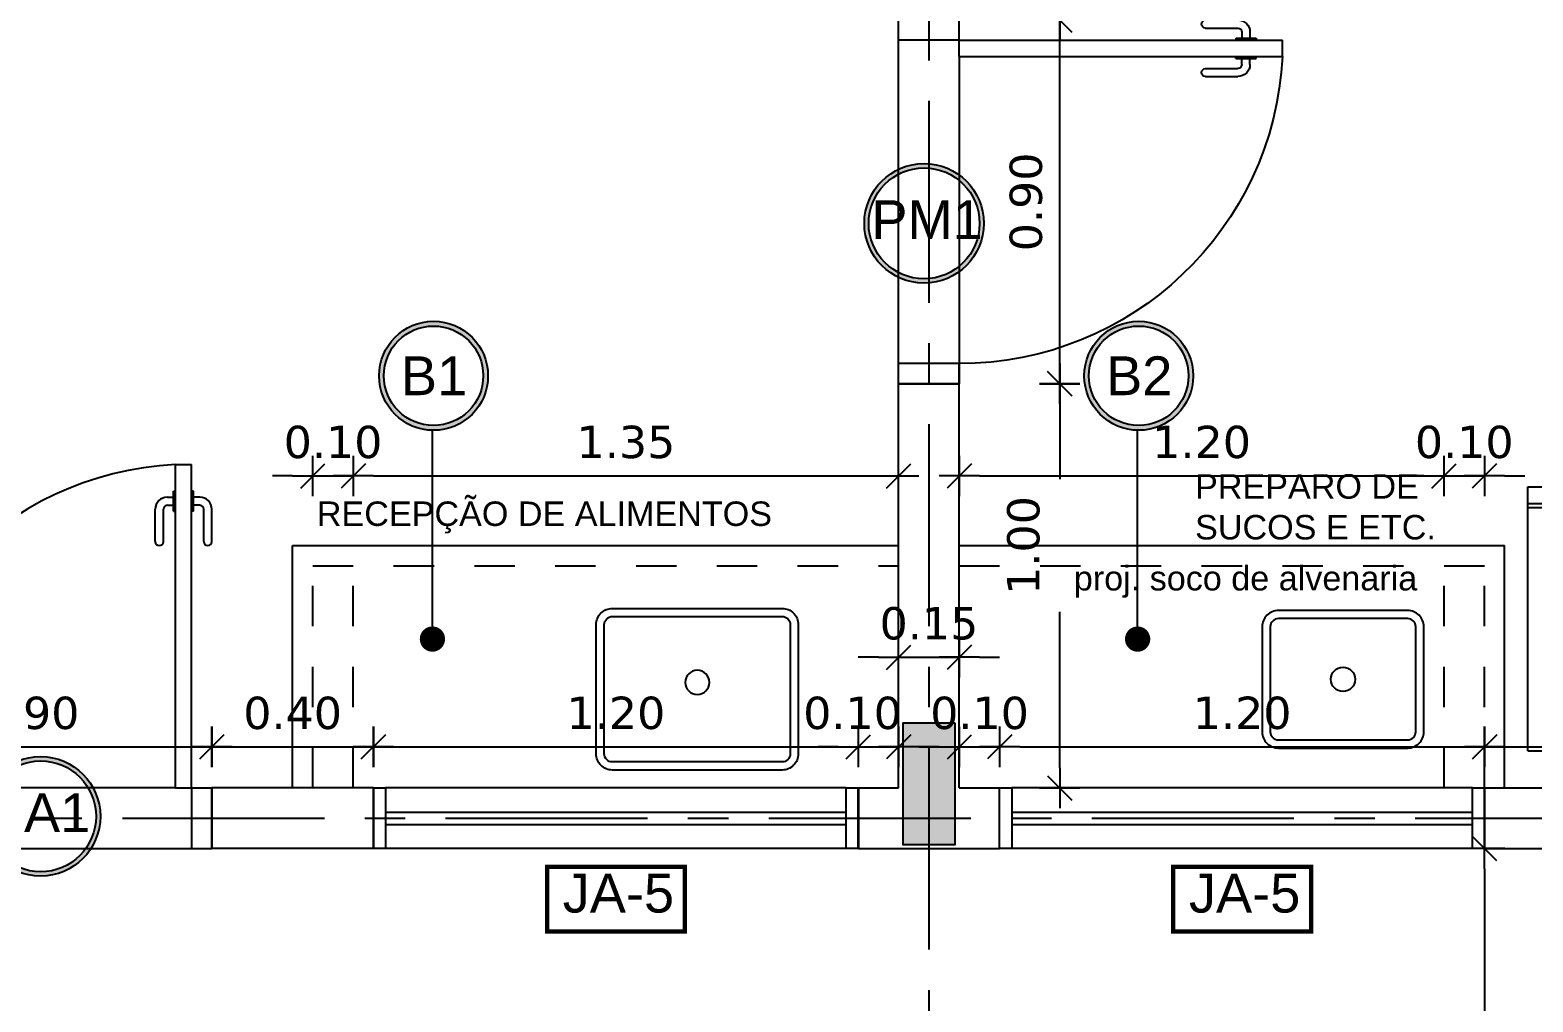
# Model space of a CAD drawing. Extents: x 12 to 194, y 116 to 198.
# Drawn here: x 68.195 to 71.915, y 170.195 to 172.599 of the extents above; entities that cross this region are included whole.
import ezdxf

# ---------------------------------------------------------------- set-up
doc = ezdxf.new("R2010")
doc.units = 0
doc.header["$LTSCALE"] = 0.005
doc.header["$PDMODE"] = 3
doc.linetypes.add('C5', pattern=[60, 50, -5, 0, -5])
doc.linetypes.add('HIDDEN', pattern=[9.525, 6.35, -3.175])
doc.layers.get('0').update_dxf_attribs({"linetype": 'CONTINUOUS'})
doc.layers.get('DEFPOINTS').update_dxf_attribs({"linetype": 'CONTINUOUS'})
for name, color, linetype in [('A-ALV', 6, 'CONTINUOUS'), ('A-JANEL', 3, 'CONTINUOUS'), ('A-PAREDE', 5, 'CONTINUOUS'), ('A-PORTA', 3, 'CONTINUOUS'), ('A-SOLEIRA', 1, 'CONTINUOUS'), ('AR-COZ-MOB', 1, 'CONTINUOUS'), ('ARQ-ALV-ENCOBERTA', 8, 'CONTINUOUS'), ('ARQ-BNC-VISTA', 1, 'CONTINUOUS'), ('ARQ-CTA-1_050', 1, 'CONTINUOUS'), ('ARQ-EQP-VISTA', 1, 'CONTINUOUS'), ('ARQ-ESQ-VISTA1', 2, 'CONTINUOUS'), ('ARQ-EXO-1_100', 251, 'C5'), ('ARQ-SMB-1_100', 1, 'CONTINUOUS'), ('ARQ-TXT-1_075', 2, 'CONTINUOUS'), ('PORTAL_LAYER', 1, 'CONTINUOUS'), ('REV-FNDE', 10, 'CONTINUOUS')]:
    doc.layers.add(name, color=color, linetype=linetype)
doc.layers.add('FO-Hachuras dos pilares', color=9, linetype='CONTINUOUS', lineweight=5)
doc.styles.add('ESC-50-A20', font='arial.ttf', dxfattribs={"height": 0.1})
doc.styles.add('FNDE Texto Cota 0050', font='verdana.ttf', dxfattribs={"height": 0.08})
doc.styles.add('FNDE Texto Cota 0100', font='verdana.ttf', dxfattribs={"height": 0.16})
doc.dimstyles.new('FNDE 1-0050', dxfattribs={"dimscale": 5, "dimtxt": 0.08, "dimasz": 0.01, "dimexe": 0.15, "dimexo": 0.15, "dimgap": 0.01, "dimtad": 1, "dimzin": 1, "dimdsep": 46, "dimtxsty": 'FNDE Texto Cota 0050', "dimblk": 'tic', "dimcen": 0.015, "dimdle": 0.15, "dimse1": 1, "dimse2": 1, "dimclrd": 251, "dimclre": 251, "dimclrt": 256, "dimaunit": 1, "dimadec": 3, "dimazin": 0, "dimtfac": 1, "dimtix": 1, "dimtmove": 2, "dimatfit": 3, "dimfxl": 0.15, "dimtvp": 1, "dimtolj": 1, "dimtzin": 0, "dimarcsym": 0})
doc.dimstyles.new('FNDE 1-0100', dxfattribs={"dimscale": 2.5, "dimtxt": 0.16, "dimasz": 0.05, "dimexe": 0.15, "dimexo": 0.15, "dimgap": 0.05, "dimtad": 1, "dimzin": 4, "dimdsep": 46, "dimtxsty": 'FNDE Texto Cota 0100', "dimblk": 'tic', "dimcen": 0.15, "dimdle": 0.15, "dimse1": 1, "dimse2": 1, "dimclrd": 251, "dimclre": 251, "dimclrt": 256, "dimaunit": 1, "dimadec": 3, "dimazin": 0, "dimtfac": 1, "dimtix": 1, "dimtmove": 2, "dimatfit": 3, "dimldrblk": 'tic', "dimfxl": 0.15, "dimtvp": 1, "dimtolj": 1, "dimtzin": 0, "dimarcsym": 0})

# ---------------------------------------------------------------- blocks, each defined once
blk = doc.blocks.new('P-PM801')
at = {"layer": 'A-PORTA', "color": 0}
for p, q in [((-0.09, 0.15), (-0.09, 0.95)), ((-0.09, 0.95), (-0.05, 0.95)), ((-0.05, 0.15), (-0.05, 0.95)), ((-0.9, 0.15), (-0.9, 0)), ((-0.9, 0.15), (-0.85, 0.15)), ((-0.85, 0.15), (-0.85, 0)), ((-0.09, 0.15), (-0.05, 0.15)), ((-0.05, 0.15), (-0.05, 0)), ((-0.05, 0.15), (0, 0.15)), ((0, 0.15), (0, 0)), ((-0.05, 0), (0, 0)), ((-0.9, 0), (-0.85, 0))]:
    blk.add_line(p, q, dxfattribs=at)
at = {"layer": 'A-PORTA', "color": 1}
for p, q in [((-0.11, 0.8696), (-0.095, 0.8696)), ((-0.095, 0.8346), (-0.095, 0.8846)), ((-0.095, 0.8846), (-0.09, 0.8846)), ((-0.045, 0.8846), (-0.05, 0.8846)), ((-0.045, 0.8346), (-0.045, 0.8846)), ((-0.03, 0.8696), (-0.045, 0.8696)), ((-0.14, 0.7596), (-0.14, 0.8396)), ((-0.12, 0.7596), (-0.12, 0.8396)), ((-0.11, 0.8496), (-0.095, 0.8496)), ((-0.095, 0.8346), (-0.09, 0.8346)), ((-0.045, 0.8346), (-0.05, 0.8346)), ((-0.03, 0.8496), (-0.045, 0.8496)), ((-0.02, 0.7596), (-0.02, 0.8396)), ((0, 0.7596), (0, 0.8396))]:
    blk.add_line(p, q, dxfattribs=at)
for centre, radius, start, end in [((-0.05, 0.151), 0.8, 92.866, 180.0717), ((-0.11, 0.8396), 0.03, 90, 180), ((-0.03, 0.8396), 0.03, 0, 90), ((-0.11, 0.8396), 0.01, 90, 180), ((-0.03, 0.8396), 0.01, 0, 90), ((-0.13, 0.7596), 0.01, 180, 0), ((-0.01, 0.7596), 0.01, 180, 360)]:
    blk.add_arc(centre, radius, start, end, dxfattribs=at)
blk = doc.blocks.new('GEL-G-PL')
at = {"layer": 'AR-COZ-MOB'}
for p, q in [((0.08, -0.35), (0.08, 0.35)), ((0.08, 0.35), (0.72, 0.35)), ((0.67, -0.35), (0.67, 0.35)), ((0.68, -0.35), (0.68, 0.35)), ((0.72, -0.35), (0.72, 0.35)), ((0.02, 0.25), (0.07, 0.25)), ((0.02, -0.25), (0.02, 0.25)), ((0.07, -0.25), (0.07, 0.25)), ((0.02, -0.25), (0.07, -0.25)), ((0.7368, -0.291), (0.72, -0.291)), ((0.7368, -0.2728), (0.7368, -0.291)), ((0.7459, -0.2728), (0.7368, -0.2728)), ((0.7459, -0.3032), (0.7459, -0.2728)), ((0.72, -0.3032), (0.7459, -0.3032)), ((0.08, -0.35), (0.72, -0.35))]:
    blk.add_line(p, q, dxfattribs=at)
blk = doc.blocks.new('A$C24323779')
at = {"layer": 'ARQ-EQP-VISTA'}
for points in [[(0.04, 0), (0.3, 0, 0.414214), (0.34, 0.04), (0.34, 0.36, 0.414214), (0.3, 0.4), (0.04, 0.4, 0.414214), (0, 0.36), (0, 0.04, 0.414214)], [(0.04, 0.02), (0.3, 0.02, 0.414214), (0.32, 0.04), (0.32, 0.36, 0.414214), (0.3, 0.38), (0.04, 0.38, 0.414214), (0.02, 0.36), (0.02, 0.04, 0.414214)]]:
    blk.add_lwpolyline(points, format="xyb", close=True, dxfattribs=at)
blk.add_circle((0.17, 0.2), 0.03, dxfattribs=at)
blk = doc.blocks.new('cuba50x40')
at = {"layer": 'ARQ-EQP-VISTA'}
for points in [[(0.5625, 0.04), (0.5625, 0.36, 0.414214), (0.5225, 0.4), (0.1025, 0.4, 0.414214), (0.0625, 0.36), (0.0625, 0.04, 0.414214), (0.1025, 0), (0.5225, 0, 0.414214)], [(0.5425, 0.04), (0.5425, 0.36, 0.414214), (0.5225, 0.38), (0.1025, 0.38, 0.414214), (0.0825, 0.36), (0.0825, 0.04, 0.414214), (0.1025, 0.02), (0.5225, 0.02, 0.414214)]]:
    blk.add_lwpolyline(points, format="xyb", close=True, dxfattribs=at)
blk.add_circle((0.3125, 0.1832), 0.03, dxfattribs=at)
blk = doc.blocks.new('tic')
at = {"color": 251}
for p, q in [((0, -1), (0, 1)), ((-1, 0), (1, 0))]:
    blk.add_line(p, q, dxfattribs=at)
blk.add_line((-0.6, -0.6), (0.6, 0.6))
blk = doc.blocks.new('*D33')
at = {"layer": 'ARQ-CTA-1_050', "color": 251, "lineweight": -2, "transparency": 16777216}
blk.add_line((80.8448, 168.931), (65.1948, 168.931), dxfattribs=at)
at = {"layer": 'DEFPOINTS', "color": 0, "transparency": 16777216}
for p in [(65.1448, 170.8856), (80.8948, 170.8856), (65.1448, 168.931)]:
    blk.add_point(p, dxfattribs=at)
at = {"layer": 'ARQ-CTA-1_050', "color": 251, "lineweight": -2, "transparency": 16777216, "xscale": 0.05, "yscale": 0.05, "zscale": 0.05}
for p, rotation in [((65.1448, 168.931), 180.0000000000142), ((80.8948, 168.931), 1.4148682225823e-11)]:
    blk.add_blockref('tic', p, dxfattribs=dict(at, rotation=rotation))
at = {"layer": 'ARQ-CTA-1_050', "transparency": 16777216, "insert": (73.0198, 169.0129), "char_height": 0.08, "attachment_point": 5, "style": 'FNDE Texto Cota 0050'}
blk.add_mtext('\\A1;15.75', dxfattribs=at)
blk = doc.blocks.new('*D41')
at = {"layer": 'ARQ-CTA-1_050', "color": 251, "lineweight": -2, "transparency": 16777216}
blk.add_line((65.3448, 169.2827), (80.6948, 169.2827), dxfattribs=at)
at = {"layer": 'DEFPOINTS', "color": 0, "transparency": 16777216}
for p in [(65.2948, 170.6295), (80.7448, 170.6295), (80.7448, 169.2827)]:
    blk.add_point(p, dxfattribs=at)
at = {"layer": 'ARQ-CTA-1_050', "color": 251, "lineweight": -2, "transparency": 16777216, "xscale": 0.05, "yscale": 0.05, "zscale": 0.05, "rotation": 180}
blk.add_blockref('tic', (65.2948, 169.2827), dxfattribs=at)
at = {"layer": 'ARQ-CTA-1_050', "color": 251, "lineweight": -2, "transparency": 16777216, "xscale": 0.05, "yscale": 0.05, "zscale": 0.05}
blk.add_blockref('tic', (80.7448, 169.2827), dxfattribs=at)
at = {"layer": 'ARQ-CTA-1_050', "transparency": 16777216, "insert": (73.0198, 169.3646), "char_height": 0.08, "attachment_point": 5, "style": 'FNDE Texto Cota 0050'}
blk.add_mtext('\\A1;15.45', dxfattribs=at)
blk = doc.blocks.new('*D77')
at = {"layer": 'ARQ-CTA-1_050', "color": 251, "lineweight": -2, "transparency": 16777216}
blk.add_line((67.7948, 170.8258), (68.5948, 170.8258), dxfattribs=at)
at = {"layer": 'DEFPOINTS', "color": 0, "transparency": 16777216}
for p in [(68.6448, 170.8258), (67.7448, 170.5204), (68.6448, 170.5204)]:
    blk.add_point(p, dxfattribs=at)
at = {"layer": 'ARQ-CTA-1_050', "color": 251, "lineweight": -2, "transparency": 16777216, "xscale": 0.05, "yscale": 0.05, "zscale": 0.05, "rotation": 180}
blk.add_blockref('tic', (67.7448, 170.8258), dxfattribs=at)
at = {"layer": 'ARQ-CTA-1_050', "color": 251, "lineweight": -2, "transparency": 16777216, "xscale": 0.05, "yscale": 0.05, "zscale": 0.05}
blk.add_blockref('tic', (68.6448, 170.8258), dxfattribs=at)
at = {"layer": 'ARQ-CTA-1_050', "transparency": 16777216, "insert": (68.1948, 170.9091), "char_height": 0.08, "attachment_point": 5, "style": 'FNDE Texto Cota 0050'}
blk.add_mtext('\\A1;0.90', dxfattribs=at)
blk = doc.blocks.new('*D78')
at = {"layer": 'ARQ-CTA-1_050', "color": 251, "lineweight": -2, "transparency": 16777216}
for p, q in [((70.2948, 171.0475), (70.2448, 171.0475)), ((70.3448, 171.0475), (70.4948, 171.0475)), ((70.5448, 171.0475), (70.5948, 171.0475))]:
    blk.add_line(p, q, dxfattribs=at)
at = {"layer": 'DEFPOINTS', "color": 0, "transparency": 16777216}
for p in [(70.4948, 171.0475), (70.3448, 170.3576), (70.4948, 170.3576)]:
    blk.add_point(p, dxfattribs=at)
at = {"layer": 'ARQ-CTA-1_050', "color": 251, "lineweight": -2, "transparency": 16777216, "xscale": 0.05, "yscale": 0.05, "zscale": 0.05}
blk.add_blockref('tic', (70.3448, 171.0475), dxfattribs=at)
at = {"layer": 'ARQ-CTA-1_050', "color": 251, "lineweight": -2, "transparency": 16777216, "xscale": 0.05, "yscale": 0.05, "zscale": 0.05, "rotation": 180}
blk.add_blockref('tic', (70.4948, 171.0475), dxfattribs=at)
at = {"layer": 'ARQ-CTA-1_050', "transparency": 16777216, "insert": (70.4198, 171.1308), "char_height": 0.08, "attachment_point": 5, "style": 'FNDE Texto Cota 0050'}
blk.add_mtext('\\A1;0.15', dxfattribs=at)
blk = doc.blocks.new('*D79')
at = {"layer": 'ARQ-CTA-1_050', "color": 251, "lineweight": -2, "transparency": 16777216}
for p, q in [((70.4454, 170.8258), (70.3954, 170.8258)), ((70.4954, 170.8258), (70.5948, 170.8258)), ((70.6448, 170.8258), (70.6948, 170.8258))]:
    blk.add_line(p, q, dxfattribs=at)
at = {"layer": 'DEFPOINTS', "color": 0, "transparency": 16777216}
for p in [(70.5948, 170.8258), (70.4954, 170.5204), (70.5948, 170.5204)]:
    blk.add_point(p, dxfattribs=at)
at = {"layer": 'ARQ-CTA-1_050', "color": 251, "lineweight": -2, "transparency": 16777216, "xscale": 0.05, "yscale": 0.05, "zscale": 0.05}
blk.add_blockref('tic', (70.4954, 170.8258), dxfattribs=at)
at = {"layer": 'ARQ-CTA-1_050', "color": 251, "lineweight": -2, "transparency": 16777216, "xscale": 0.05, "yscale": 0.05, "zscale": 0.05, "rotation": 180}
blk.add_blockref('tic', (70.5948, 170.8258), dxfattribs=at)
at = {"layer": 'ARQ-CTA-1_050', "transparency": 16777216, "insert": (70.5451, 170.9091), "char_height": 0.08, "attachment_point": 5, "style": 'FNDE Texto Cota 0050'}
blk.add_mtext('\\A1;0.10', dxfattribs=at)
blk = doc.blocks.new('*D80')
at = {"layer": 'ARQ-CTA-1_050', "color": 251, "lineweight": -2, "transparency": 16777216}
blk.add_line((70.6448, 170.8258), (71.7452, 170.8258), dxfattribs=at)
at = {"layer": 'DEFPOINTS', "color": 0, "transparency": 16777216}
for p in [(71.7952, 170.8258), (70.5948, 170.5204), (71.7952, 170.5204)]:
    blk.add_point(p, dxfattribs=at)
at = {"layer": 'ARQ-CTA-1_050', "color": 251, "lineweight": -2, "transparency": 16777216, "xscale": 0.05, "yscale": 0.05, "zscale": 0.05, "rotation": 180}
blk.add_blockref('tic', (70.5948, 170.8258), dxfattribs=at)
at = {"layer": 'ARQ-CTA-1_050', "color": 251, "lineweight": -2, "transparency": 16777216, "xscale": 0.05, "yscale": 0.05, "zscale": 0.05}
blk.add_blockref('tic', (71.7952, 170.8258), dxfattribs=at)
at = {"layer": 'ARQ-CTA-1_050', "transparency": 16777216, "insert": (71.195, 170.9092), "char_height": 0.08, "attachment_point": 5, "style": 'FNDE Texto Cota 0050'}
blk.add_mtext('\\A1;1.20', dxfattribs=at)
blk = doc.blocks.new('*D81')
at = {"layer": 'ARQ-CTA-1_050', "color": 251, "lineweight": -2, "transparency": 16777216}
blk.add_line((71.8452, 170.8258), (72.6448, 170.8258), dxfattribs=at)
at = {"layer": 'DEFPOINTS', "color": 0, "transparency": 16777216}
for p in [(72.6948, 170.8258), (71.7952, 170.5204), (72.6948, 170.5204)]:
    blk.add_point(p, dxfattribs=at)
at = {"layer": 'ARQ-CTA-1_050', "color": 251, "lineweight": -2, "transparency": 16777216, "xscale": 0.05, "yscale": 0.05, "zscale": 0.05, "rotation": 180}
blk.add_blockref('tic', (71.7952, 170.8258), dxfattribs=at)
at = {"layer": 'ARQ-CTA-1_050', "color": 251, "lineweight": -2, "transparency": 16777216, "xscale": 0.05, "yscale": 0.05, "zscale": 0.05}
blk.add_blockref('tic', (72.6948, 170.8258), dxfattribs=at)
at = {"layer": 'ARQ-CTA-1_050', "transparency": 16777216, "insert": (72.245, 170.9091), "char_height": 0.08, "attachment_point": 5, "style": 'FNDE Texto Cota 0050'}
blk.add_mtext('\\A1;0.90', dxfattribs=at)
blk = doc.blocks.new('*D133')
at = {"layer": 'ARQ-CTA-1_050', "color": 251, "lineweight": -2, "transparency": 16777216}
blk.add_line((68.6948, 170.8258), (68.9948, 170.8258), dxfattribs=at)
at = {"layer": 'DEFPOINTS', "color": 0, "transparency": 16777216}
for p in [(69.0448, 170.8258), (68.6448, 170.5204), (69.0448, 170.5204)]:
    blk.add_point(p, dxfattribs=at)
at = {"layer": 'ARQ-CTA-1_050', "color": 251, "lineweight": -2, "transparency": 16777216, "xscale": 0.05, "yscale": 0.05, "zscale": 0.05, "rotation": 180}
blk.add_blockref('tic', (68.6448, 170.8258), dxfattribs=at)
at = {"layer": 'ARQ-CTA-1_050', "color": 251, "lineweight": -2, "transparency": 16777216, "xscale": 0.05, "yscale": 0.05, "zscale": 0.05}
blk.add_blockref('tic', (69.0448, 170.8258), dxfattribs=at)
at = {"layer": 'ARQ-CTA-1_050', "transparency": 16777216, "insert": (68.8448, 170.9091), "char_height": 0.08, "attachment_point": 5, "style": 'FNDE Texto Cota 0050'}
blk.add_mtext('\\A1;0.40', dxfattribs=at)
blk = doc.blocks.new('*D134')
at = {"layer": 'ARQ-CTA-1_050', "color": 251, "lineweight": -2, "transparency": 16777216}
blk.add_line((69.0948, 170.8258), (70.1952, 170.8258), dxfattribs=at)
at = {"layer": 'DEFPOINTS', "color": 0, "transparency": 16777216}
for p in [(70.2452, 170.8258), (69.0448, 170.5204), (70.2452, 170.5204)]:
    blk.add_point(p, dxfattribs=at)
at = {"layer": 'ARQ-CTA-1_050', "color": 251, "lineweight": -2, "transparency": 16777216, "xscale": 0.05, "yscale": 0.05, "zscale": 0.05, "rotation": 180}
blk.add_blockref('tic', (69.0448, 170.8258), dxfattribs=at)
at = {"layer": 'ARQ-CTA-1_050', "color": 251, "lineweight": -2, "transparency": 16777216, "xscale": 0.05, "yscale": 0.05, "zscale": 0.05}
blk.add_blockref('tic', (70.2452, 170.8258), dxfattribs=at)
at = {"layer": 'ARQ-CTA-1_050', "transparency": 16777216, "insert": (69.645, 170.9092), "char_height": 0.08, "attachment_point": 5, "style": 'FNDE Texto Cota 0050'}
blk.add_mtext('\\A1;1.20', dxfattribs=at)
blk = doc.blocks.new('*D135')
at = {"layer": 'ARQ-CTA-1_050', "color": 251, "lineweight": -2, "transparency": 16777216}
for p, q in [((70.1952, 170.8258), (70.1452, 170.8258)), ((70.2452, 170.8258), (70.3448, 170.8258)), ((70.3948, 170.8258), (70.4448, 170.8258))]:
    blk.add_line(p, q, dxfattribs=at)
at = {"layer": 'DEFPOINTS', "color": 0, "transparency": 16777216}
for p in [(70.3448, 170.8258), (70.2452, 170.5204), (70.3448, 170.5204)]:
    blk.add_point(p, dxfattribs=at)
at = {"layer": 'ARQ-CTA-1_050', "color": 251, "lineweight": -2, "transparency": 16777216, "xscale": 0.05, "yscale": 0.05, "zscale": 0.05}
blk.add_blockref('tic', (70.2452, 170.8258), dxfattribs=at)
at = {"layer": 'ARQ-CTA-1_050', "color": 251, "lineweight": -2, "transparency": 16777216, "xscale": 0.05, "yscale": 0.05, "zscale": 0.05, "rotation": 180}
blk.add_blockref('tic', (70.3448, 170.8258), dxfattribs=at)
at = {"layer": 'ARQ-CTA-1_050', "transparency": 16777216, "insert": (70.2307, 170.9091), "char_height": 0.08, "attachment_point": 5, "style": 'FNDE Texto Cota 0050'}
blk.add_mtext('\\A1;0.10', dxfattribs=at)
blk = doc.blocks.new('*D136')
at = {"layer": 'ARQ-CTA-1_050', "color": 251, "lineweight": -2, "transparency": 16777216}
for p, q in [((70.7436, 171.674), (70.7436, 171.4879)), ((70.7436, 170.774), (70.7436, 171.1602))]:
    blk.add_line(p, q, dxfattribs=at)
at = {"layer": 'DEFPOINTS', "color": 0, "transparency": 16777216}
for p in [(70.4948, 171.724), (70.7436, 171.724), (70.4948, 170.724)]:
    blk.add_point(p, dxfattribs=at)
at = {"layer": 'ARQ-CTA-1_050', "color": 251, "lineweight": -2, "transparency": 16777216, "xscale": 0.05, "yscale": 0.05, "zscale": 0.05}
for p, rotation in [((70.7436, 171.724), 90), ((70.7436, 170.724), 270)]:
    blk.add_blockref('tic', p, dxfattribs=dict(at, rotation=rotation))
at = {"layer": 'ARQ-CTA-1_050', "transparency": 16777216, "insert": (70.654, 171.324), "char_height": 0.08, "attachment_point": 5, "rotation": 90, "style": 'FNDE Texto Cota 0050'}
blk.add_mtext('\\A1;1.00', dxfattribs=at)
blk = doc.blocks.new('*D137')
at = {"layer": 'ARQ-CTA-1_050', "color": 251, "lineweight": -2, "transparency": 16777216}
blk.add_line((70.7436, 171.774), (70.7436, 172.574), dxfattribs=at)
at = {"layer": 'DEFPOINTS', "color": 0, "transparency": 16777216}
for p in [(70.4948, 172.624), (70.7436, 172.624), (70.4948, 171.724)]:
    blk.add_point(p, dxfattribs=at)
at = {"layer": 'ARQ-CTA-1_050', "color": 251, "lineweight": -2, "transparency": 16777216, "xscale": 0.05, "yscale": 0.05, "zscale": 0.05}
for p, rotation in [((70.7436, 172.624), 90), ((70.7436, 171.724), 270)]:
    blk.add_blockref('tic', p, dxfattribs=dict(at, rotation=rotation))
at = {"layer": 'ARQ-CTA-1_050', "transparency": 16777216, "insert": (70.6603, 172.174), "char_height": 0.08, "attachment_point": 5, "rotation": 90, "style": 'FNDE Texto Cota 0050'}
blk.add_mtext('\\A1;0.90', dxfattribs=at)
blk = doc.blocks.new('*D138')
at = {"layer": 'ARQ-CTA-1_050', "color": 251, "lineweight": -2, "transparency": 16777216}
for p, q in [((70.7436, 175.124), (70.7436, 173.6577)), ((70.7436, 172.674), (70.7436, 173.3243))]:
    blk.add_line(p, q, dxfattribs=at)
at = {"layer": 'DEFPOINTS', "color": 0, "transparency": 16777216}
for p in [(70.4948, 175.174), (70.7436, 175.174), (70.4948, 172.624)]:
    blk.add_point(p, dxfattribs=at)
at = {"layer": 'ARQ-CTA-1_050', "color": 251, "lineweight": -2, "transparency": 16777216, "xscale": 0.05, "yscale": 0.05, "zscale": 0.05}
for p, rotation in [((70.7436, 175.174), 90), ((70.7436, 172.624), 270)]:
    blk.add_blockref('tic', p, dxfattribs=dict(at, rotation=rotation))
at = {"layer": 'ARQ-CTA-1_050', "transparency": 16777216, "insert": (70.654, 173.491), "char_height": 0.08, "attachment_point": 5, "rotation": 90, "style": 'FNDE Texto Cota 0050'}
blk.add_mtext('\\A1;2.55', dxfattribs=at)
blk = doc.blocks.new('*D175')
at = {"layer": 'ARQ-CTA-1_050', "color": 251, "lineweight": -2, "transparency": 16777216}
blk.add_line((71.7952, 170.524), (71.7952, 167.202), dxfattribs=at)
at = {"layer": 'DEFPOINTS', "color": 0, "transparency": 16777216}
for p in [(71.7952, 170.574), (71.7952, 167.152), (71.7952, 167.152)]:
    blk.add_point(p, dxfattribs=at)
at = {"layer": 'ARQ-CTA-1_050', "color": 251, "lineweight": -2, "transparency": 16777216, "xscale": 0.05, "yscale": 0.05, "zscale": 0.05}
for p, rotation in [((71.7952, 170.574), 90), ((71.7952, 167.152), 270)]:
    blk.add_blockref('tic', p, dxfattribs=dict(at, rotation=rotation))
at = {"layer": 'ARQ-CTA-1_050', "transparency": 16777216, "insert": (71.7118, 168.863), "char_height": 0.08, "attachment_point": 5, "rotation": 90, "style": 'FNDE Texto Cota 0050'}
blk.add_mtext('\\A1;3.42', dxfattribs=at)
blk = doc.blocks.new('*D191')
at = {"layer": 'ARQ-CTA-1_050', "color": 251, "lineweight": -2, "transparency": 16777216}
for p, q in [((68.8448, 171.4961), (68.7948, 171.4961)), ((68.8948, 171.4961), (68.9948, 171.4961)), ((69.0448, 171.4961), (69.0948, 171.4961))]:
    blk.add_line(p, q, dxfattribs=at)
at = {"layer": 'DEFPOINTS', "color": 0, "transparency": 16777216}
for p in [(68.9948, 171.4961), (68.8948, 171.274), (68.9948, 171.274)]:
    blk.add_point(p, dxfattribs=at)
at = {"layer": 'ARQ-CTA-1_050', "color": 251, "lineweight": -2, "transparency": 16777216, "xscale": 0.05, "yscale": 0.05, "zscale": 0.05}
blk.add_blockref('tic', (68.8948, 171.4961), dxfattribs=at)
at = {"layer": 'ARQ-CTA-1_050', "color": 251, "lineweight": -2, "transparency": 16777216, "xscale": 0.05, "yscale": 0.05, "zscale": 0.05, "rotation": 180}
blk.add_blockref('tic', (68.9948, 171.4961), dxfattribs=at)
at = {"layer": 'ARQ-CTA-1_050', "transparency": 16777216, "insert": (68.9448, 171.5794), "char_height": 0.08, "attachment_point": 5, "style": 'FNDE Texto Cota 0050'}
blk.add_mtext('\\A1;0.10', dxfattribs=at)
blk = doc.blocks.new('*D192')
at = {"layer": 'ARQ-CTA-1_050', "color": 251, "lineweight": -2, "transparency": 16777216}
blk.add_line((69.0448, 171.4961), (70.2948, 171.4961), dxfattribs=at)
at = {"layer": 'DEFPOINTS', "color": 0, "transparency": 16777216}
for p in [(70.3448, 171.4961), (68.9948, 171.274), (70.3448, 171.274)]:
    blk.add_point(p, dxfattribs=at)
at = {"layer": 'ARQ-CTA-1_050', "color": 251, "lineweight": -2, "transparency": 16777216, "xscale": 0.05, "yscale": 0.05, "zscale": 0.05, "rotation": 180}
blk.add_blockref('tic', (68.9948, 171.4961), dxfattribs=at)
at = {"layer": 'ARQ-CTA-1_050', "color": 251, "lineweight": -2, "transparency": 16777216, "xscale": 0.05, "yscale": 0.05, "zscale": 0.05}
blk.add_blockref('tic', (70.3448, 171.4961), dxfattribs=at)
at = {"layer": 'ARQ-CTA-1_050', "transparency": 16777216, "insert": (69.6698, 171.5794), "char_height": 0.08, "attachment_point": 5, "style": 'FNDE Texto Cota 0050'}
blk.add_mtext('\\A1;1.35', dxfattribs=at)
blk = doc.blocks.new('*D193')
at = {"layer": 'ARQ-CTA-1_050', "color": 251, "lineweight": -2, "transparency": 16777216}
blk.add_line((70.5448, 171.4961), (71.6448, 171.4961), dxfattribs=at)
at = {"layer": 'DEFPOINTS', "color": 0, "transparency": 16777216}
for p in [(71.6948, 171.4961), (70.4948, 171.274), (71.6948, 171.274)]:
    blk.add_point(p, dxfattribs=at)
at = {"layer": 'ARQ-CTA-1_050', "color": 251, "lineweight": -2, "transparency": 16777216, "xscale": 0.05, "yscale": 0.05, "zscale": 0.05, "rotation": 180}
blk.add_blockref('tic', (70.4948, 171.4961), dxfattribs=at)
at = {"layer": 'ARQ-CTA-1_050', "color": 251, "lineweight": -2, "transparency": 16777216, "xscale": 0.05, "yscale": 0.05, "zscale": 0.05}
blk.add_blockref('tic', (71.6948, 171.4961), dxfattribs=at)
at = {"layer": 'ARQ-CTA-1_050', "transparency": 16777216, "insert": (71.0948, 171.5794), "char_height": 0.08, "attachment_point": 5, "style": 'FNDE Texto Cota 0050'}
blk.add_mtext('\\A1;1.20', dxfattribs=at)
blk = doc.blocks.new('*D194')
at = {"layer": 'ARQ-CTA-1_050', "color": 251, "lineweight": -2, "transparency": 16777216}
for p, q in [((71.6448, 171.4961), (71.5948, 171.4961)), ((71.6948, 171.4961), (71.7948, 171.4961)), ((71.8448, 171.4961), (71.8948, 171.4961))]:
    blk.add_line(p, q, dxfattribs=at)
at = {"layer": 'DEFPOINTS', "color": 0, "transparency": 16777216}
for p in [(71.7948, 171.4961), (71.6948, 171.274), (71.7948, 171.274)]:
    blk.add_point(p, dxfattribs=at)
at = {"layer": 'ARQ-CTA-1_050', "color": 251, "lineweight": -2, "transparency": 16777216, "xscale": 0.05, "yscale": 0.05, "zscale": 0.05}
blk.add_blockref('tic', (71.6948, 171.4961), dxfattribs=at)
at = {"layer": 'ARQ-CTA-1_050', "color": 251, "lineweight": -2, "transparency": 16777216, "xscale": 0.05, "yscale": 0.05, "zscale": 0.05, "rotation": 180}
blk.add_blockref('tic', (71.7948, 171.4961), dxfattribs=at)
at = {"layer": 'ARQ-CTA-1_050', "transparency": 16777216, "insert": (71.7448, 171.5794), "char_height": 0.08, "attachment_point": 5, "style": 'FNDE Texto Cota 0050'}
blk.add_mtext('\\A1;0.10', dxfattribs=at)

msp = doc.modelspace()

# ---------------------------------------------------------------- hatches: boundary and pattern name
at = {"layer": 'ARQ-SMB-1_100'}
h = msp.add_hatch(color=252, dxfattribs=at)
edge = h.paths.add_edge_path()
edge.add_arc((70.4078, 172.1209), 0.1479, 0, 360)
edge = h.paths.add_edge_path(flags=17)
edge.add_arc((70.4078, 172.1209), 0.1372, 0, 360)
h = msp.add_hatch(color=252, dxfattribs=at)
edge = h.paths.add_edge_path()
edge.add_arc((69.1935, 171.7437), 0.1348, 0, 360)
edge = h.paths.add_edge_path(flags=17)
edge.add_arc((69.1935, 171.7437), 0.1231, 0, 360)
h = msp.add_hatch(color=252, dxfattribs=at)
edge = h.paths.add_edge_path()
edge.add_arc((70.939, 171.7437), 0.1348, 0, 360)
edge = h.paths.add_edge_path(flags=17)
edge.add_arc((70.939, 171.7437), 0.1231, 0, 360)
h = msp.add_hatch(color=252, dxfattribs=at)
edge = h.paths.add_edge_path()
edge.add_arc((68.2209, 170.6538), 0.1479, 0, 360)
edge = h.paths.add_edge_path(flags=17)
edge.add_arc((68.2209, 170.6538), 0.1372, 0, 360)
at = {"layer": 'FO-Hachuras dos pilares', "linetype": 'Continuous'}
msp.add_hatch(color=256, dxfattribs=at).paths.add_polyline_path([(70.4848, 170.884), (70.4198, 170.884), (70.3548, 170.884), (70.3548, 170.734), (70.3548, 170.584), (70.4198, 170.584), (70.4848, 170.584), (70.4848, 170.734)])

# ---------------------------------------------------------------- linework, layer by layer
at = {"layer": 'A-ALV'}
msp.add_lwpolyline([(70.4848, 170.884), (70.4198, 170.884), (70.3548, 170.884), (70.3548, 170.734), (70.3548, 170.584), (70.4198, 170.584), (70.4848, 170.584), (70.4848, 170.734), (70.4848, 170.884)], close=True, dxfattribs=at)
at = {"layer": 'A-JANEL'}
for p, q in [((69.0448, 170.574), (69.0448, 170.724)), ((70.2448, 170.574), (70.2448, 170.724))]:
    msp.add_line(p, q, dxfattribs=at)
at = {"layer": 'A-PAREDE'}
for p, q in [((70.4948, 171.774), (70.3448, 171.774)), ((70.3448, 170.724), (70.3448, 171.724)), ((70.3448, 171.724), (70.4948, 171.724)), ((70.4948, 170.724), (70.4948, 171.724)), ((69.0448, 170.724), (68.6448, 170.724)), ((68.6448, 170.574), (68.6448, 170.724)), ((69.0448, 170.574), (69.0448, 170.724)), ((69.0448, 170.724), (69.0448, 170.574)), ((69.0448, 170.574), (69.0448, 170.724)), ((70.2448, 170.574), (70.2448, 170.724)), ((70.2448, 170.724), (70.2448, 170.574)), ((70.2448, 170.574), (70.2448, 170.724)), ((70.2452, 170.724), (70.3448, 170.724)), ((70.4948, 170.724), (70.5948, 170.724)), ((70.4948, 170.724), (70.5948, 170.724)), ((70.5948, 170.574), (70.5948, 170.724)), ((70.5948, 170.574), (70.5948, 170.724)), ((71.7952, 170.724), (72.6948, 170.724)), ((71.7952, 170.574), (71.7952, 170.724)), ((71.7952, 170.574), (71.7952, 170.724)), ((69.0448, 170.574), (68.6448, 170.574)), ((70.2452, 170.574), (70.5948, 170.574)), ((71.7952, 170.574), (72.6948, 170.574))]:
    msp.add_line(p, q, dxfattribs=at)
at = {"layer": 'A-SOLEIRA'}
for p, q in [((70.3448, 171.724), (70.3448, 172.574)), ((70.4948, 172.534), (70.4948, 171.724)), ((68.5548, 170.724), (67.7948, 170.724)), ((67.7948, 170.574), (68.5948, 170.574))]:
    msp.add_line(p, q, dxfattribs=at)
at = {"layer": 'ARQ-ALV-ENCOBERTA', "linetype": 'HIDDEN'}
for p, q in [((68.8948, 170.724), (68.8948, 171.274)), ((68.8948, 171.274), (70.3448, 171.274)), ((68.9948, 170.724), (68.9948, 171.274)), ((70.4948, 171.274), (71.7948, 171.274)), ((71.6948, 170.724), (71.6948, 171.274)), ((71.7948, 170.724), (71.7948, 171.274))]:
    msp.add_line(p, q, dxfattribs=at)
at = {"layer": 'ARQ-BNC-VISTA'}
for p, q in [((68.8448, 171.324), (70.3448, 171.324)), ((68.8448, 170.724), (68.8448, 171.324)), ((70.4948, 171.324), (71.8448, 171.324)), ((71.8448, 170.724), (71.8448, 171.324))]:
    msp.add_line(p, q, dxfattribs=at)
at = {"layer": 'ARQ-ESQ-VISTA1', "color": 1}
for p, q in [((70.2152, 170.724), (69.0748, 170.724)), ((71.7652, 170.724), (70.6248, 170.724)), ((70.2152, 170.574), (69.0748, 170.574)), ((71.7652, 170.574), (70.6248, 170.574))]:
    msp.add_line(p, q, dxfattribs=at)
at = {"layer": 'ARQ-ESQ-VISTA1', "color": 2}
for p, q in [((69.0748, 170.664), (70.2152, 170.664)), ((70.6248, 170.664), (71.7652, 170.664)), ((69.0748, 170.634), (70.2152, 170.634)), ((70.6248, 170.634), (71.7652, 170.634))]:
    msp.add_line(p, q, dxfattribs=at)
for points in [[(69.0748, 170.574), (69.0448, 170.574), (69.0448, 170.724), (69.0748, 170.724)], [(70.2452, 170.574), (70.2152, 170.574), (70.2152, 170.724), (70.2452, 170.724)], [(70.6248, 170.574), (70.5948, 170.574), (70.5948, 170.724), (70.6248, 170.724)], [(71.7952, 170.574), (71.7652, 170.574), (71.7652, 170.724), (71.7952, 170.724)]]:
    msp.add_lwpolyline(points, close=True, dxfattribs=at)
at = {"layer": 'ARQ-EXO-1_100', "ltscale": 2}
for p, q in [((70.4198, 178.8241), (70.4198, 168.6039)), ((62.8233, 170.649), (83.5522, 170.649, -14.6778))]:
    msp.add_line(p, q, dxfattribs=at)
at = {"layer": 'ARQ-SMB-1_100', "color": 252, "ltscale": 10, "const_width": 0.0107}
for points in [[(69.4745, 170.3687), (69.8155, 170.3687), (69.8155, 170.5287), (69.4745, 170.5287)], [(71.0245, 170.3687), (71.3655, 170.3687), (71.3655, 170.5287), (71.0245, 170.5287)]]:
    msp.add_lwpolyline(points, close=True, dxfattribs=at)
at = {"layer": 'ARQ-SMB-1_100', "color": 252}
for centre, radius in [((70.4078, 172.1209), 0.1479), ((70.4078, 172.1209), 0.1372), ((69.1935, 171.7437), 0.1348), ((69.1935, 171.7437), 0.1231), ((70.939, 171.7437), 0.1348), ((70.939, 171.7437), 0.1231), ((68.2209, 170.6538), 0.1479), ((68.2209, 170.6538), 0.1372)]:
    msp.add_circle(centre, radius, dxfattribs=at)

# ---------------------------------------------------------------- block references
at = {"layer": 'ARQ-EQP-VISTA', "rotation": 270.0000000000268}
msp.add_blockref('A$C24323779', (71.2448, 171.1629), dxfattribs=at)
at = {"layer": 'ARQ-ESQ-VISTA1', "xscale": -1, "rotation": 269.9999999999755}
msp.add_blockref('P-PM801', (70.3448, 172.624), dxfattribs=at)
at = {"layer": 'ARQ-ESQ-VISTA1'}
msp.add_blockref('P-PM801', (68.6448, 170.574), dxfattribs=at)
at = {"layer": 'PORTAL_LAYER', "lineweight": 100, "xscale": -1.0209375, "yscale": 1.0209375, "zscale": 1.0209375, "rotation": 270.000000000018}
msp.add_blockref('GEL-G-PL', (72.2593, 170.7339), dxfattribs=at)
at = {"layer": 'REV-FNDE', "xscale": -1, "rotation": 180}
msp.add_blockref('cuba50x40', (69.5338, 171.1684), dxfattribs=at)

# ---------------------------------------------------------------- texts
at = {"layer": 'ARQ-TXT-1_075', "char_height": 0.06048, "width": 1.224988, "attachment_point": 1, "style": 'ESC-50-A20'}
for s, insert in [('PREPARO DE \\PSUCOS E ETC.', (71.0785, 171.5002)), ('RECEPÇÃO DE ALIMENTOS', (68.9047, 171.4328)), ('proj. soco de alvenaria ', (70.7784, 171.2732))]:
    msp.add_mtext(s, dxfattribs=dict(at, insert=insert))
at = {"layer": 'ARQ-TXT-1_075', "style": 'ESC-50-A20'}
for tag, p in [('PM1', (70.2773, 172.0819)), ('B1', (69.1128, 171.6958)), ('B2', (70.8583, 171.6958)), ('PA1', (68.0904, 170.6148)), ('JA-5', (69.5133, 170.4158)), ('JA-5', (71.0633, 170.4158))]:
    msp.add_attdef(tag, p, '', height=0.096, dxfattribs=at)

# ---------------------------------------------------------------- dimensions: what is measured, and where the dimension line sits
at = {"layer": 'ARQ-CTA-1_050'}
for base, p1, p2, picture, middle in [((70.7436, 175.174), (70.4948, 172.624), (70.4948, 175.174), '*D138', (70.654, 173.491)), ((70.7436, 171.724), (70.4948, 170.724), (70.4948, 171.724), '*D136', (70.654, 171.324))]:
    dim = msp.add_linear_dim(base=base, p1=p1, p2=p2, angle=90, dimstyle='FNDE 1-0050', override={"dimtad": 0}, dxfattribs=at)
    dim.commit()
    dim.dimension.update_dxf_attribs({"geometry": picture, "text_midpoint": middle, "dimtype": 160})
dim = msp.add_linear_dim(base=(70.7436, 172.624), p1=(70.4948, 171.724), p2=(70.4948, 172.624), angle=90, dimstyle='FNDE 1-0050', override={"dimtad": 0}, dxfattribs=at)
dim.commit()
dim.dimension.update_dxf_attribs({"geometry": '*D137', "text_midpoint": (70.6603, 172.174)})
for base, p1, p2, picture, middle in [((68.9948, 171.4961), (68.8948, 171.274), (68.9948, 171.274), '*D191', (68.9448, 171.5794)), ((70.3448, 171.4961), (68.9948, 171.274), (70.3448, 171.274), '*D192', (69.6698, 171.5794)), ((71.6948, 171.4961), (70.4948, 171.274), (71.6948, 171.274), '*D193', (71.0948, 171.5794)), ((71.7948, 171.4961), (71.6948, 171.274), (71.7948, 171.274), '*D194', (71.7448, 171.5794)), ((70.4948, 171.0475), (70.3448, 170.3576), (70.4948, 170.3576), '*D78', (70.4198, 171.1308)), ((68.6448, 170.8258), (67.7448, 170.5204), (68.6448, 170.5204), '*D77', (68.1948, 170.9091)), ((69.0448, 170.8258), (68.6448, 170.5204), (69.0448, 170.5204), '*D133', (68.8448, 170.9091)), ((70.2452, 170.8258), (69.0448, 170.5204), (70.2452, 170.5204), '*D134', (69.645, 170.9092)), ((70.5948, 170.8258), (70.4954, 170.5204), (70.5948, 170.5204), '*D79', (70.5451, 170.9091)), ((71.7952, 170.8258), (70.5948, 170.5204), (71.7952, 170.5204), '*D80', (71.195, 170.9092)), ((72.6948, 170.8258), (71.7952, 170.5204), (72.6948, 170.5204), '*D81', (72.245, 170.9091)), ((80.7448, 169.2827), (65.2948, 170.6295), (80.7448, 170.6295), '*D41', (73.0198, 169.3646))]:
    dim = msp.add_linear_dim(base=base, p1=p1, p2=p2, dimstyle='FNDE 1-0050', override={"dimtad": 0}, dxfattribs=at)
    dim.commit()
    dim.dimension.update_dxf_attribs({"geometry": picture, "text_midpoint": middle})
dim = msp.add_linear_dim(base=(70.3448, 170.8258), p1=(70.2452, 170.5204), p2=(70.3448, 170.5204), dimstyle='FNDE 1-0050', override={"dimtad": 0}, dxfattribs=at)
dim.commit()
dim.dimension.update_dxf_attribs({"geometry": '*D135', "text_midpoint": (70.2307, 170.9091), "dimtype": 160})
for p1, p2, distance, picture, middle in [((80.8948, 170.8856), (65.1448, 170.8856), 1.9547, '*D33', (73.0198, 169.0129)), ((71.7952, 170.574), (71.7952, 167.152), 0, '*D175', (71.7118, 168.863))]:
    dim = msp.add_aligned_dim(p1=p1, p2=p2, distance=distance, dimstyle='FNDE 1-0050', override={"dimtad": 0}, dxfattribs=at)
    dim.commit()
    dim.dimension.update_dxf_attribs({"geometry": picture, "text_midpoint": middle})

# ---------------------------------------------------------------- leaders
at = {"layer": 'ARQ-SMB-1_100', "ltscale": 0.1, "path_type": 1}
for points in [[(69.1908, 171.0924), (69.1908, 171.6092)], [(70.9363, 171.0924), (70.9363, 171.6092)]]:
    msp.add_leader(points, dimstyle='FNDE 1-0100', override={"dimasz": 0.1, "dimldrblk": 'DotSmall', "dimfxl": 0.025, "dimlwd": 65535, "dimarcsym": 1}, dxfattribs=at)

doc.saveas('drawing.dxf')
